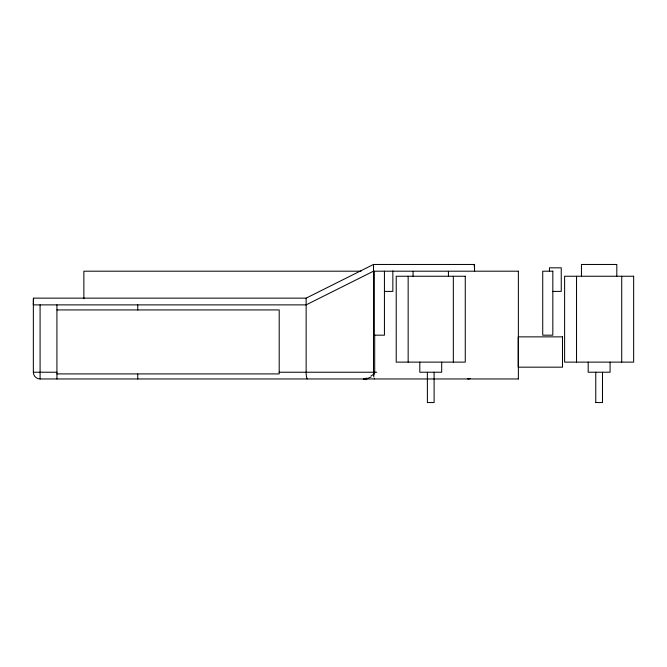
<?xml version="1.0" encoding="UTF-8"?>
<svg xmlns="http://www.w3.org/2000/svg" width="667" height="667" viewBox="0 0 667 667"><rect width="100%" height="100%" fill="white"/><g stroke="black" fill="none" stroke-linecap="round" stroke-linejoin="round"><path stroke-width="1" d="M33.35 302.626L33.35 304.877L306.136 304.877L373.495 271.194L518.309 271.194M474.52 264.465L474.52 271.194L474.52 264.465L373.495 264.465L306.136 298.141L33.358 298.141L33.35 372.228A6.737 6.737 0 0 0 40.087 378.964L518.309 378.964M33.35 301.509L33.6 298.374M371.085 377.072L367.35 378.422M360.989 271.194L83.867 271.194L83.867 298.749M384.434 291.404L392.855 291.404L392.855 270.902M552.826 291.404L561.247 291.404L561.247 267.826L549.458 267.826L549.458 271.194M56.928 309.93L279.198 309.93L279.198 373.912L56.928 373.912M33.35 372.228L56.928 372.228M279.114 372.228L376.763 372.228M595.773 402.543L602.484 402.543L602.501 372.228M474.095 264.882L474.52 267.826M621.719 276.246L621.719 362.123M616.808 276.246L616.808 264.465L581.449 264.465L581.449 276.246M610.08 362.123L610.08 372.228L588.186 372.228L588.186 362.123M595.764 372.228L595.764 402.543M576.538 276.246L576.538 362.123M518.367 271.194L518.367 378.964M467.792 378.497L467.792 378.964A6.737 6.737 0 0 0 470.268 378.489M453.335 276.246L453.335 362.123M448.424 271.336L448.424 276.246M441.687 362.123L441.687 372.228L419.801 372.228L419.801 362.123M434.109 372.228L434.109 402.543L427.389 402.543L427.372 372.228M413.065 271.336L413.065 276.246M408.154 276.246L408.154 362.123M384.434 271.194L384.434 335.184L374.337 335.184L374.337 271.194M374.696 334.734L374.696 372.228A5.211 3.885 -88.5 0 1 373.595 375.463M373.495 264.465L373.495 372.228M306.136 298.141L306.136 372.228A6.803 1.284 -90 0 0 307.237 378.856M137.752 304.877L137.752 310.055M137.752 374.079L137.752 378.964M56.928 304.877L56.928 378.964M40.087 304.877L40.087 378.964M367.275 378.864A31.933 19.251 -65.2 0 1 363.315 379.248M366.683 378.156A31.407 18.501 -62.1 0 1 363.482 378.664M374.596 378.881A6.912 1.309 -90 0 1 374.329 378.514M373.879 377.047A6.912 1.309 -90 0 1 373.787 376.538A6.745 1.276 90 0 1 373.487 372.186M373.37 374.337A21.077 13.373 -69 0 1 370.985 375.971M552.826 271.194L542.721 271.194L542.721 335.184L552.826 335.184L552.826 271.194M465.266 276.246L396.223 276.246L396.223 362.123L465.266 362.123L465.266 276.246M633.65 276.246L564.615 276.246L564.615 362.123L633.65 362.123L633.65 276.246M562.498 336.868L518.201 336.868L518.201 367.175L562.498 367.175L562.498 336.868"/></g></svg>
